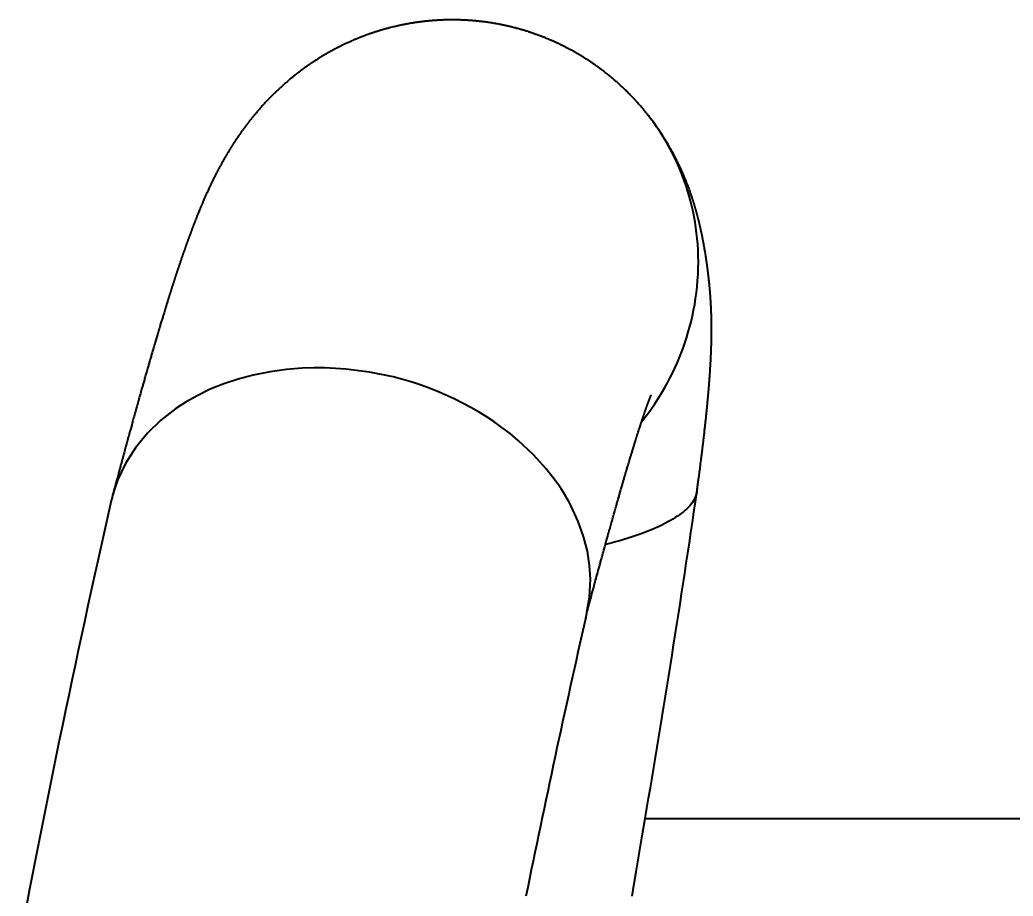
# Model space of a CAD drawing. Header units: millimetres. Extents: x 15 to 415, y 5 to 292.
# Drawn here: x 137.04 to 142.55, y 117.57 to 122.44 of the extents above; entities that cross this region are included whole.
import ezdxf

# ---------------------------------------------------------------- set-up
doc = ezdxf.new("R2010")
doc.units = ezdxf.units.MM
doc.layers.add('Geometries', color=7, linetype='Continuous')

msp = doc.modelspace()

# ---------------------------------------------------------------- linework, layer by layer
at = {"layer": 'Geometries', "linetype": 'Continuous', "lineweight": 40}
for p, q in [((140.1789, 119.1212), (140.1839, 119.1433)), ((140.1839, 119.1433), (140.1852, 119.1494)), ((140.5081, 118.0052), (146.8568, 118.0052))]:
    msp.add_line(p, q, dxfattribs=at)
at = {"layer": 'Geometries', "linetype": 'Continuous', "lineweight": 40, "flags": 128}
for points in [[(140.5175, 121.9155), (140.516, 121.9174), (140.514, 121.9199), (140.5119, 121.9225), (140.5097, 121.9252), (140.5076, 121.9277), (140.5058, 121.9299), (140.5044, 121.9317), (140.5031, 121.9331), (140.5019, 121.9346), (140.5006, 121.9362), (140.4979, 121.9395), (140.4948, 121.9431), (140.4913, 121.9472), (140.4875, 121.9517), (140.4838, 121.956), (140.4803, 121.96), (140.4772, 121.9636), (140.4744, 121.9668), (140.4727, 121.9686), (140.471, 121.9706), (140.4689, 121.973), (140.4664, 121.9758), (140.4647, 121.9777), (140.4628, 121.9798), (140.4608, 121.982), (140.4587, 121.9842), (140.4569, 121.9862), (140.455, 121.9883), (140.4537, 121.9897), (140.4524, 121.9911), (140.4511, 121.9925), (140.4498, 121.9939), (140.4484, 121.9954), (140.4469, 121.997), (140.4438, 122.0004), (140.4402, 122.0042), (140.4364, 122.0082), (140.4325, 122.0122), (140.4289, 122.0159), (140.4263, 122.0186), (140.424, 122.0209), (140.422, 122.023), (140.421, 122.024), (140.4197, 122.0253), (140.4182, 122.0268), (140.4163, 122.0288), (140.4131, 122.0319), (140.4102, 122.0348), (140.4076, 122.0374), (140.4053, 122.0396), (140.4034, 122.0415), (140.4018, 122.0431), (140.3996, 122.0452), (140.3969, 122.0478), (140.3938, 122.0508), (140.3905, 122.054), (140.3846, 122.0595), (140.3797, 122.0641), (140.3758, 122.0678), (140.3719, 122.0713), (140.3678, 122.0751), (140.3632, 122.0793), (140.3581, 122.0839), (140.354, 122.0875), (140.35, 122.0911), (140.346, 122.0946), (140.3424, 122.0977), (140.3391, 122.1006), (140.3348, 122.1043), (140.3299, 122.1085), (140.3273, 122.1106), (140.3249, 122.1126), (140.3227, 122.1145), (140.3206, 122.1162), (140.3189, 122.1177), (140.3174, 122.1189), (140.3158, 122.1203), (140.314, 122.1217), (140.3119, 122.1234), (140.3096, 122.1253), (140.3074, 122.1271), (140.3053, 122.1288), (140.3034, 122.1304), (140.3016, 122.1318), (140.2994, 122.1336), (140.2975, 122.135), (140.2959, 122.1364), (140.2937, 122.1381), (140.2909, 122.1403), (140.2866, 122.1437), (140.2823, 122.147), (140.2782, 122.1502), (140.2752, 122.1525), (140.2728, 122.1543), (140.271, 122.1556), (140.2693, 122.157), (140.2672, 122.1586), (140.2646, 122.1604), (140.262, 122.1624), (140.2591, 122.1646), (140.2559, 122.1669), (140.2525, 122.1694), (140.249, 122.172), (140.2469, 122.1735), (140.2453, 122.1747), (140.2441, 122.1755), (140.243, 122.1763), (140.2418, 122.1772), (140.2406, 122.1781), (140.2392, 122.1791), (140.2349, 122.1821), (140.2299, 122.1856), (140.2249, 122.1891), (140.2208, 122.1919), (140.2175, 122.1942), (140.2138, 122.1968), (140.2096, 122.1997), (140.2066, 122.2017), (140.2034, 122.2038), (140.2002, 122.2059), (140.197, 122.208), (140.1943, 122.2098), (140.1922, 122.2112), (140.1893, 122.2131), (140.186, 122.2152), (140.1824, 122.2175), (140.1785, 122.22), (140.1744, 122.2226), (140.1703, 122.2252), (140.1675, 122.2269), (140.1653, 122.2283), (140.1631, 122.2297), (140.1606, 122.2312), (140.1579, 122.2329), (140.155, 122.2347), (140.1524, 122.2362), (140.1497, 122.2379), (140.1468, 122.2396), (140.144, 122.2413), (140.1415, 122.2428), (140.1394, 122.244), (140.1376, 122.2451), (140.1338, 122.2473), (140.1294, 122.2499), (140.1247, 122.2526), (140.1211, 122.2546), (140.1174, 122.2568), (140.1142, 122.2586), (140.1117, 122.26), (140.1091, 122.2614), (140.1062, 122.263), (140.103, 122.2648), (140.0991, 122.2669), (140.0947, 122.2693), (140.0897, 122.272), (140.0874, 122.2733), (140.0854, 122.2744), (140.0838, 122.2752), (140.0827, 122.2758), (140.0816, 122.2763), (140.0792, 122.2776), (140.076, 122.2793), (140.0724, 122.2812), (140.0686, 122.2832), (140.0645, 122.2852), (140.0604, 122.2873), (140.0582, 122.2884), (140.0565, 122.2893), (140.0552, 122.29), (140.054, 122.2906), (140.0525, 122.2913), (140.0507, 122.2922), (140.0485, 122.2933), (140.0461, 122.2945), (140.0429, 122.296), (140.0398, 122.2976), (140.0366, 122.2991), (140.0334, 122.3006), (140.0302, 122.3021), (140.0272, 122.3036), (140.0248, 122.3047), (140.0229, 122.3056), (140.0213, 122.3064), (140.0191, 122.3074), (140.016, 122.3088), (140.0126, 122.3104), (140.0093, 122.3119), (140.0062, 122.3133), (140.0017, 122.3153), (139.9978, 122.3171), (139.9944, 122.3186), (139.9916, 122.3198), (139.9892, 122.3209), (139.9863, 122.3221), (139.9831, 122.3235), (139.9799, 122.3249), (139.9734, 122.3276), (139.967, 122.3303), (139.9609, 122.3328), (139.9552, 122.3351), (139.9501, 122.3372), (139.9464, 122.3387), (139.9425, 122.3402), (139.938, 122.342), (139.9349, 122.3432), (139.9315, 122.3445), (139.9283, 122.3457), (139.9257, 122.3467), (139.9242, 122.3473), (139.9228, 122.3478), (139.9211, 122.3484), (139.9189, 122.3493), (139.9162, 122.3503), (139.9134, 122.3513), (139.9099, 122.3526), (139.9061, 122.3539), (139.9022, 122.3553), (139.8982, 122.3568), (139.8959, 122.3576), (139.894, 122.3583), (139.8924, 122.3588), (139.8913, 122.3592), (139.8899, 122.3597), (139.8879, 122.3604), (139.8855, 122.3612), (139.8828, 122.3621), (139.8803, 122.363), (139.8779, 122.3638), (139.8758, 122.3645), (139.8718, 122.3658), (139.8686, 122.3669), (139.8657, 122.3678), (139.8629, 122.3687), (139.8601, 122.3697), (139.8567, 122.3708), (139.8526, 122.372), (139.8486, 122.3733), (139.8446, 122.3745), (139.8407, 122.3757), (139.8369, 122.3769), (139.8331, 122.378), (139.8297, 122.379), (139.8256, 122.3802), (139.8221, 122.3813), (139.8171, 122.3827), (139.8119, 122.3842), (139.8069, 122.3856), (139.802, 122.3869), (139.7971, 122.3882), (139.793, 122.3894), (139.7881, 122.3906), (139.7821, 122.3922), (139.7757, 122.3938), (139.77, 122.3953), (139.7651, 122.3965), (139.7617, 122.3973), (139.7587, 122.398), (139.7559, 122.3987), (139.7534, 122.3993), (139.7511, 122.3998), (139.7487, 122.4004), (139.7456, 122.4011), (139.7418, 122.4019), (139.7376, 122.4029), (139.7334, 122.4038), (139.7292, 122.4047), (139.725, 122.4056), (139.7214, 122.4064), (139.7185, 122.407), (139.7162, 122.4075), (139.714, 122.4079), (139.7116, 122.4084), (139.7072, 122.4093), (139.702, 122.4103), (139.6961, 122.4114), (139.6893, 122.4127), (139.6854, 122.4134), (139.6815, 122.4141), (139.678, 122.4147), (139.6751, 122.4153), (139.6725, 122.4157), (139.6701, 122.4161), (139.6637, 122.4172), (139.6574, 122.4182), (139.6506, 122.4193), (139.6433, 122.4204), (139.6374, 122.4213), (139.6313, 122.4222), (139.6251, 122.423), (139.6189, 122.4239), (139.6129, 122.4246), (139.6075, 122.4253), (139.6028, 122.4259), (139.5969, 122.4266), (139.5899, 122.4274), (139.5834, 122.4281), (139.5773, 122.4287), (139.5734, 122.4291), (139.57, 122.4294), (139.5671, 122.4297), (139.5646, 122.4299), (139.5625, 122.4301), (139.5597, 122.4304), (139.5564, 122.4306), (139.5528, 122.431), (139.5484, 122.4313), (139.5438, 122.4317), (139.5391, 122.432), (139.5344, 122.4324), (139.5301, 122.4326), (139.5266, 122.4329), (139.5238, 122.433), (139.5217, 122.4332), (139.5192, 122.4333), (139.5163, 122.4335), (139.513, 122.4337), (139.5093, 122.4339), (139.5052, 122.4341), (139.5008, 122.4343), (139.4968, 122.4344), (139.4935, 122.4346), (139.491, 122.4347), (139.4891, 122.4347), (139.487, 122.4348), (139.4846, 122.4349), (139.4819, 122.435), (139.4777, 122.4351), (139.473, 122.4352), (139.4679, 122.4354), (139.4624, 122.4355), (139.4566, 122.4355), (139.4526, 122.4356), (139.4492, 122.4356), (139.4463, 122.4356), (139.4433, 122.4357), (139.4404, 122.4357), (139.4336, 122.4356), (139.4263, 122.4356), (139.4184, 122.4355), (139.41, 122.4354), (139.4012, 122.4351), (139.3923, 122.4349), (139.3864, 122.4347), (139.381, 122.4344), (139.3761, 122.4342), (139.3707, 122.434), (139.3643, 122.4336), (139.3577, 122.4333), (139.3512, 122.4329), (139.3471, 122.4326), (139.3432, 122.4323), (139.3398, 122.4321), (139.3368, 122.4319), (139.3343, 122.4317), (139.332, 122.4315), (139.3288, 122.4312), (139.3251, 122.4309), (139.3207, 122.4306), (139.3157, 122.4301), (139.312, 122.4298), (139.3081, 122.4294), (139.3043, 122.4291), (139.301, 122.4287), (139.2984, 122.4285), (139.2964, 122.4283), (139.2931, 122.4279), (139.2892, 122.4275), (139.2847, 122.427), (139.2806, 122.4265), (139.2763, 122.426), (139.272, 122.4255), (139.2675, 122.425), (139.2633, 122.4244), (139.2598, 122.424), (139.257, 122.4236), (139.2544, 122.4233), (139.2518, 122.4229), (139.2491, 122.4225), (139.246, 122.4221), (139.2425, 122.4216), (139.2385, 122.421), (139.2357, 122.4206), (139.2327, 122.4202), (139.2302, 122.4198), (139.2282, 122.4195), (139.2268, 122.4193), (139.2252, 122.419), (139.2228, 122.4186), (139.2197, 122.4181), (139.216, 122.4175), (139.2123, 122.4169), (139.2089, 122.4164), (139.2039, 122.4155), (139.1995, 122.4147), (139.1956, 122.414), (139.1935, 122.4137), (139.1916, 122.4133), (139.1899, 122.413), (139.1878, 122.4126), (139.1851, 122.4121), (139.1819, 122.4115), (139.1786, 122.4109), (139.1754, 122.4103), (139.1724, 122.4097), (139.1679, 122.4088), (139.1637, 122.4079), (139.16, 122.4072), (139.1568, 122.4065), (139.1551, 122.4062), (139.1537, 122.4059), (139.1525, 122.4056), (139.1516, 122.4054), (139.1502, 122.4051), (139.1482, 122.4047), (139.1456, 122.4042), (139.1428, 122.4035), (139.14, 122.4029), (139.1375, 122.4024), (139.1331, 122.4014), (139.1293, 122.4005), (139.1235, 122.3992), (139.1175, 122.3977), (139.1108, 122.3961), (139.1037, 122.3944), (139.0962, 122.3925), (139.0923, 122.3915), (139.0884, 122.3905), (139.0845, 122.3894), (139.0813, 122.3886), (139.0786, 122.3879), (139.0756, 122.387), (139.0722, 122.3861), (139.0682, 122.385), (139.0637, 122.3838), (139.0589, 122.3824), (139.0558, 122.3815), (139.0527, 122.3806), (139.0503, 122.3799), (139.0487, 122.3794), (139.0471, 122.379), (139.0452, 122.3784), (139.0428, 122.3777), (139.0399, 122.3768), (139.0366, 122.3758), (139.033, 122.3747), (139.03, 122.3738), (139.0268, 122.3728), (139.0234, 122.3717), (139.0198, 122.3706), (139.0162, 122.3694), (139.013, 122.3684), (139.0097, 122.3674), (139.0069, 122.3664), (139.0041, 122.3655), (139.0012, 122.3646), (138.9984, 122.3636), (138.9953, 122.3626), (138.9914, 122.3613), (138.9873, 122.3598), (138.9832, 122.3584), (138.9799, 122.3573), (138.977, 122.3563), (138.9737, 122.3551), (138.9698, 122.3537), (138.9655, 122.3521), (138.963, 122.3512), (138.9604, 122.3503), (138.9577, 122.3493), (138.9549, 122.3482), (138.9521, 122.3472), (138.9498, 122.3463), (138.9477, 122.3455), (138.9461, 122.3449), (138.9441, 122.3442), (138.9416, 122.3432), (138.9387, 122.3421), (138.9356, 122.3409), (138.9324, 122.3397), (138.9289, 122.3383), (138.9254, 122.3369), (138.9219, 122.3355), (138.919, 122.3343), (138.9169, 122.3335), (138.9151, 122.3327), (138.9126, 122.3317), (138.9094, 122.3304), (138.9058, 122.3289), (138.9022, 122.3274), (138.8988, 122.326), (138.8956, 122.3246), (138.8925, 122.3233), (138.8898, 122.3221), (138.888, 122.3214), (138.8866, 122.3207), (138.8848, 122.32), (138.8826, 122.319), (138.8799, 122.3178), (138.8767, 122.3164), (138.8719, 122.3143), (138.8674, 122.3123), (138.8634, 122.3105), (138.861, 122.3094), (138.859, 122.3084), (138.8574, 122.3077), (138.8558, 122.307), (138.8537, 122.306), (138.851, 122.3048), (138.8479, 122.3033), (138.8446, 122.3017), (138.841, 122.3001), (138.8377, 122.2985), (138.8346, 122.297), (138.8317, 122.2956), (138.8293, 122.2944), (138.8274, 122.2935), (138.8257, 122.2926), (138.8233, 122.2915), (138.8205, 122.29), (138.817, 122.2883), (138.8136, 122.2866), (138.8101, 122.2849), (138.8068, 122.2832), (138.8035, 122.2815), (138.8006, 122.28), (138.7983, 122.2788), (138.7965, 122.2779), (138.7946, 122.2769), (138.7923, 122.2757), (138.7895, 122.2742), (138.7864, 122.2726), (138.7832, 122.2709), (138.7798, 122.2691), (138.7771, 122.2676), (138.7743, 122.2661), (138.7717, 122.2647), (138.7696, 122.2635), (138.7681, 122.2627), (138.7668, 122.262), (138.7654, 122.2612), (138.7618, 122.2592), (138.7575, 122.2568), (138.7526, 122.254), (138.7493, 122.2522), (138.746, 122.2503), (138.7432, 122.2487), (138.7409, 122.2474), (138.7372, 122.2452), (138.733, 122.2428), (138.7285, 122.2401), (138.7239, 122.2374), (138.7191, 122.2345), (138.7145, 122.2317), (138.7102, 122.2291), (138.7063, 122.2267), (138.7028, 122.2246), (138.6994, 122.2224), (138.6956, 122.22), (138.6914, 122.2174), (138.6868, 122.2144), (138.6821, 122.2114), (138.6776, 122.2085), (138.6735, 122.2058), (138.6699, 122.2035), (138.6669, 122.2015), (138.6653, 122.2005), (138.6632, 122.1991), (138.6608, 122.1974), (138.6582, 122.1957), (138.6559, 122.1941), (138.6537, 122.1927), (138.6517, 122.1913), (138.6493, 122.1896), (138.6472, 122.1882), (138.6454, 122.187), (138.6435, 122.1857), (138.6408, 122.1838), (138.6376, 122.1816), (138.6341, 122.1791), (138.6305, 122.1766), (138.6268, 122.174), (138.6233, 122.1715), (138.6203, 122.1693), (138.6177, 122.1675), (138.6153, 122.1657), (138.6124, 122.1636), (138.6096, 122.1615), (138.6064, 122.1592), (138.6029, 122.1566), (138.5993, 122.1539), (138.5962, 122.1515), (138.5916, 122.1481), (138.5872, 122.1447), (138.5827, 122.1413), (138.5779, 122.1376), (138.5724, 122.1333), (138.5676, 122.1295), (138.5633, 122.1261), (138.5604, 122.1238), (138.5574, 122.1214), (138.554, 122.1186), (138.5503, 122.1156), (138.5468, 122.1127), (138.5438, 122.1102), (138.5412, 122.1081), (138.5391, 122.1063), (138.5368, 122.1044), (138.5342, 122.1023), (138.5314, 122.0998), (138.5273, 122.0964), (138.5229, 122.0927), (138.5184, 122.0888), (138.5142, 122.0851), (138.5103, 122.0817), (138.5066, 122.0784), (138.5032, 122.0754), (138.4997, 122.0723), (138.4955, 122.0685), (138.4912, 122.0646), (138.4869, 122.0607), (138.4829, 122.057), (138.4791, 122.0535), (138.4753, 122.05), (138.4715, 122.0464), (138.467, 122.0421), (138.4621, 122.0374), (138.4571, 122.0326), (138.4542, 122.0298), (138.4518, 122.0274), (138.4497, 122.0254), (138.4477, 122.0234), (138.4456, 122.0213), (138.4433, 122.0191), (138.4408, 122.0166), (138.4381, 122.0139), (138.435, 122.0107), (138.4323, 122.008), (138.4297, 122.0054), (138.4275, 122.0031), (138.4255, 122.0011), (138.4237, 121.9992), (138.4207, 121.9962), (138.4178, 121.9932), (138.4148, 121.99), (138.4114, 121.9865), (138.4076, 121.9824), (138.4022, 121.9766), (138.3969, 121.9709), (138.3925, 121.9661), (138.3888, 121.9621), (138.385, 121.9579), (138.3805, 121.9528), (138.3763, 121.9481), (138.3723, 121.9436), (138.3696, 121.9405), (138.3667, 121.9372), (138.364, 121.934), (138.3616, 121.9313), (138.3596, 121.929), (138.3578, 121.9268), (138.3556, 121.9242), (138.3532, 121.9215), (138.3507, 121.9185), (138.3479, 121.9152), (138.3467, 121.9137), (138.3454, 121.9121), (138.344, 121.9105), (138.3428, 121.909), (138.3417, 121.9077), (138.3409, 121.9068), (138.3403, 121.906), (138.3395, 121.905), (138.3383, 121.9036), (138.3369, 121.9018), (138.3355, 121.9002), (138.3344, 121.8988), (138.3334, 121.8975), (138.3315, 121.8952), (138.3296, 121.8929), (138.3278, 121.8906), (138.326, 121.8884), (138.324, 121.8859), (138.3215, 121.8828), (138.3204, 121.8813), (138.3195, 121.8802), (138.3189, 121.8794), (138.318, 121.8784), (138.3169, 121.8769), (138.3155, 121.8751), (138.3139, 121.8731), (138.3126, 121.8714), (138.3114, 121.8699), (138.3103, 121.8685), (138.3092, 121.867), (138.308, 121.8655), (138.3067, 121.8639), (138.3056, 121.8624), (138.3045, 121.861), (138.3035, 121.8596), (138.3021, 121.8579), (138.3007, 121.856), (138.2992, 121.854), (138.298, 121.8525), (138.2972, 121.8513), (138.2961, 121.8499), (138.2948, 121.8482), (138.2936, 121.8465), (138.2922, 121.8447), (138.291, 121.8431), (138.2898, 121.8414), (138.2884, 121.8395), (138.2868, 121.8374), (138.2851, 121.8351), (138.2839, 121.8334), (138.283, 121.8322), (138.282, 121.8309), (138.2808, 121.8293), (138.2794, 121.8274), (138.2781, 121.8255), (138.2768, 121.8237), (138.2756, 121.822), (138.2742, 121.8201), (138.2724, 121.8176), (138.2708, 121.8154), (138.2695, 121.8136), (138.2684, 121.8121), (138.2674, 121.8106), (138.2667, 121.8096), (138.2659, 121.8085), (138.265, 121.8071), (138.2639, 121.8056), (138.263, 121.8043), (138.2622, 121.8032), (138.2616, 121.8024), (138.261, 121.8015), (138.2602, 121.8003), (138.259, 121.7987), (138.2578, 121.7969), (138.2569, 121.7955), (138.256, 121.7943), (138.2552, 121.7931), (138.2543, 121.7918), (138.2527, 121.7894), (138.2507, 121.7866), (138.2491, 121.7841), (138.248, 121.7826), (138.2472, 121.7814), (138.2464, 121.7802), (138.2457, 121.7792), (138.245, 121.7782), (138.2441, 121.7768), (138.2428, 121.7749), (138.2417, 121.7732), (138.2408, 121.7719), (138.2401, 121.7709), (138.2394, 121.7699), (138.2387, 121.7687), (138.2378, 121.7674), (138.2368, 121.7659), (138.2358, 121.7643), (138.2345, 121.7623), (138.2334, 121.7608), (138.2326, 121.7595), (138.2316, 121.758), (138.2303, 121.756), (138.2292, 121.7543), (138.2281, 121.7526), (138.2272, 121.7512), (138.2264, 121.7499), (138.2257, 121.7489), (138.2249, 121.7476), (138.2239, 121.7461), (138.2227, 121.7442), (138.2216, 121.7425), (138.2207, 121.7411), (138.2199, 121.7398), (138.2192, 121.7387), (138.2185, 121.7377), (138.2178, 121.7365), (138.2168, 121.735), (138.2156, 121.7331), (138.2142, 121.7308), (138.2131, 121.729), (138.2121, 121.7275), (138.2111, 121.7259), (138.2099, 121.7239), (138.2082, 121.7213), (138.2067, 121.7188), (138.2054, 121.7167), (138.2043, 121.715), (138.2034, 121.7134), (138.2022, 121.7114), (138.2007, 121.709), (138.1992, 121.7066), (138.1979, 121.7044), (138.1971, 121.7031), (138.1964, 121.7019), (138.1956, 121.7006), (138.1948, 121.6993), (138.1939, 121.6978), (138.1929, 121.6961), (138.1917, 121.694), (138.1906, 121.6923), (138.1896, 121.6905), (138.1887, 121.689), (138.1878, 121.6875), (138.1868, 121.6858), (138.1855, 121.6837), (138.1843, 121.6816), (138.1831, 121.6795), (138.1819, 121.6775), (138.181, 121.6759), (138.1802, 121.6746), (138.1796, 121.6735), (138.179, 121.6724), (138.1783, 121.6713), (138.1776, 121.6701), (138.1766, 121.6684), (138.1755, 121.6664), (138.1741, 121.664), (138.1728, 121.6617), (138.1718, 121.6599), (138.171, 121.6585), (138.1703, 121.6572), (138.1695, 121.6559), (138.1688, 121.6546), (138.1678, 121.6529), (138.1666, 121.6508), (138.1654, 121.6485), (138.164, 121.6461), (138.1628, 121.6439), (138.1615, 121.6416), (138.1603, 121.6394), (138.1591, 121.6374), (138.158, 121.6353), (138.1567, 121.633), (138.1552, 121.6303), (138.1537, 121.6274), (138.1522, 121.6247), (138.1508, 121.6222), (138.1497, 121.62), (138.1486, 121.618), (138.1475, 121.6161), (138.1465, 121.6141), (138.1453, 121.6119), (138.1442, 121.6098), (138.143, 121.6075), (138.1417, 121.6052), (138.1405, 121.6028), (138.1392, 121.6004), (138.1381, 121.5983), (138.1372, 121.5965), (138.1359, 121.594), (138.1346, 121.5916), (138.1333, 121.5892), (138.1319, 121.5864), (138.1303, 121.5832), (138.1285, 121.5797), (138.1266, 121.5761), (138.125, 121.5729), (138.1234, 121.5698), (138.122, 121.5671), (138.1208, 121.5646), (138.1196, 121.5623), (138.1185, 121.56), (138.117, 121.557), (138.1153, 121.5535), (138.1134, 121.5498), (138.1116, 121.5461), (138.1099, 121.5426), (138.1083, 121.5393), (138.1065, 121.5357), (138.1047, 121.532), (138.103, 121.5284), (138.1012, 121.5247), (138.0996, 121.5213), (138.098, 121.5179), (138.0964, 121.5145), (138.0948, 121.5111), (138.0932, 121.5077), (138.0915, 121.5043), (138.0899, 121.5008), (138.0847, 121.4896), (138.0795, 121.4781), (138.0766, 121.4717), (138.0737, 121.4652), (138.0707, 121.4586), (138.0678, 121.4519), (138.0647, 121.4451), (138.0617, 121.4382), (138.0599, 121.434), (138.0583, 121.4303), (138.0568, 121.4267), (138.0552, 121.4231), (138.0534, 121.4189), (138.0516, 121.4147), (138.05, 121.4109), (138.049, 121.4086), (138.0481, 121.4063), (138.047, 121.4037), (138.0458, 121.4008), (138.0444, 121.3976), (138.043, 121.3941), (138.0417, 121.391), (138.0405, 121.3881), (138.0394, 121.3855), (138.0385, 121.3833), (138.0376, 121.3812), (138.0353, 121.3756), (138.033, 121.37), (138.0317, 121.3668), (138.0302, 121.3631), (138.0287, 121.3592), (138.0272, 121.3556), (138.0259, 121.3524), (138.0247, 121.3495), (138.0236, 121.3467), (138.0225, 121.3439), (138.0218, 121.3421), (138.021, 121.3401), (138.0201, 121.3378), (138.0191, 121.3352), (138.0181, 121.3327), (138.0171, 121.3303), (138.0159, 121.3273), (138.0149, 121.3246), (138.0139, 121.3221), (138.0129, 121.3196), (138.0119, 121.3169), (138.0107, 121.3139), (138.0095, 121.3108), (138.0083, 121.3077), (138.007, 121.3044), (138.0058, 121.3014), (138.0048, 121.2986), (138.0037, 121.2957), (138.0029, 121.2937), (138.002, 121.2914), (138.0011, 121.2889), (138.0002, 121.2867), (137.9994, 121.2846), (137.9984, 121.2818), (137.9974, 121.2792), (137.9965, 121.2768), (137.9954, 121.2741), (137.9943, 121.271), (137.9931, 121.2678), (137.9918, 121.2645), (137.9907, 121.2614), (137.9897, 121.2589), (137.9888, 121.2564), (137.9878, 121.2537), (137.9867, 121.2506), (137.9854, 121.2472), (137.9844, 121.2445), (137.9835, 121.2421), (137.9828, 121.2402), (137.9821, 121.2382), (137.9813, 121.236), (137.9804, 121.2337), (137.9795, 121.2312), (137.9785, 121.2286), (137.9776, 121.2259), (137.9767, 121.2235), (137.976, 121.2215), (137.9752, 121.2194), (137.9743, 121.217), (137.9733, 121.2142), (137.9723, 121.2113), (137.9713, 121.2087), (137.9704, 121.2062), (137.9697, 121.2041), (137.969, 121.2021), (137.9684, 121.2005), (137.9677, 121.1986), (137.9669, 121.1965), (137.9661, 121.1941), (137.9653, 121.192), (137.9647, 121.1901), (137.9641, 121.1886), (137.9636, 121.1872), (137.9631, 121.1856), (137.9623, 121.1835), (137.9615, 121.1811), (137.9606, 121.1788), (137.9598, 121.1765), (137.9591, 121.1744), (137.9584, 121.1725), (137.9578, 121.1708), (137.9573, 121.1693), (137.9568, 121.1678), (137.9561, 121.1659), (137.9553, 121.1635), (137.9543, 121.1607), (137.953, 121.1572), (137.952, 121.1541), (137.951, 121.1514), (137.9502, 121.149), (137.9496, 121.1474), (137.9491, 121.1459), (137.9486, 121.1445), (137.9481, 121.143), (137.9475, 121.1413), (137.9468, 121.1392), (137.946, 121.1369), (137.9451, 121.1345), (137.9444, 121.1325), (137.9439, 121.1308), (137.9434, 121.1295), (137.9429, 121.128), (137.9423, 121.1262), (137.9416, 121.1242), (137.9408, 121.1219), (137.94, 121.1195), (137.9386, 121.1156), (137.9375, 121.1122), (137.9365, 121.1093), (137.9355, 121.1064), (137.9344, 121.1033), (137.9333, 121.1), (137.9321, 121.0963), (137.9311, 121.0935), (137.9302, 121.091), (137.9295, 121.0886), (137.9286, 121.0861), (137.9277, 121.0833), (137.9269, 121.0809), (137.926, 121.0783), (137.9251, 121.0756), (137.9243, 121.0732), (137.9236, 121.0712), (137.9232, 121.0699), (137.9228, 121.0689), (137.9224, 121.0677), (137.922, 121.0663), (137.9214, 121.0646), (137.9207, 121.0626), (137.92, 121.0604), (137.919, 121.0575), (137.9182, 121.055), (137.9174, 121.0528), (137.9168, 121.0508), (137.9161, 121.0486), (137.9153, 121.0462), (137.9144, 121.0437), (137.9135, 121.0409), (137.9126, 121.0382), (137.9118, 121.0358), (137.9112, 121.0337), (137.9105, 121.0316), (137.9097, 121.0293), (137.9088, 121.0267), (137.9079, 121.0239), (137.9069, 121.0207), (137.9059, 121.0177), (137.9049, 121.0148), (137.904, 121.012), (137.9031, 121.0093), (137.9023, 121.0067), (137.9015, 121.0041), (137.9005, 121.0012), (137.8996, 120.9983), (137.8985, 120.995), (137.8973, 120.9914), (137.8963, 120.9882), (137.8954, 120.9855), (137.8946, 120.9831), (137.8938, 120.9805), (137.8929, 120.9777), (137.8919, 120.9745), (137.8908, 120.9712), (137.8898, 120.9681), (137.889, 120.9654), (137.8882, 120.963), (137.8875, 120.9609), (137.8867, 120.9584), (137.8858, 120.9556), (137.8848, 120.9525), (137.8838, 120.9491), (137.8828, 120.9461), (137.8819, 120.9433), (137.8812, 120.941), (137.8805, 120.9388), (137.8797, 120.9364), (137.8788, 120.9337), (137.8779, 120.9306), (137.8768, 120.9272), (137.8758, 120.9241), (137.875, 120.9214), (137.8742, 120.9191), (137.8736, 120.917), (137.8729, 120.9147), (137.872, 120.9121), (137.8712, 120.9093), (137.8702, 120.9063), (137.8692, 120.9032), (137.8682, 120.8998), (137.8671, 120.8964), (137.8661, 120.8932), (137.8652, 120.8904), (137.8645, 120.8882), (137.8639, 120.8862), (137.8632, 120.884), (137.8625, 120.8816), (137.8617, 120.879), (137.8608, 120.8761), (137.8592, 120.8712), (137.8579, 120.8667), (137.8566, 120.8626), (137.8553, 120.8586), (137.854, 120.8541), (137.8524, 120.8492), (137.8513, 120.8454), (137.8502, 120.8419), (137.8493, 120.839), (137.8485, 120.8363), (137.8476, 120.8334), (137.8466, 120.83), (137.8445, 120.8234), (137.8426, 120.8171), (137.8408, 120.8112), (137.839, 120.8053), (137.837, 120.7989), (137.835, 120.7922), (137.8333, 120.7865), (137.8316, 120.7809), (137.8299, 120.7754), (137.8284, 120.7703), (137.8269, 120.7655), (137.8254, 120.7604), (137.8238, 120.755), (137.8219, 120.7489), (137.8202, 120.7431), (137.8186, 120.7377), (137.8168, 120.7319), (137.815, 120.7257), (137.8138, 120.7217), (137.8126, 120.7177), (137.8114, 120.7139), (137.8104, 120.7105), (137.8095, 120.7074), (137.8087, 120.7047), (137.8082, 120.7031), (137.8078, 120.7015), (137.8072, 120.6996), (137.8066, 120.6975), (137.8058, 120.695), (137.805, 120.6923), (137.8041, 120.6892), (137.8023, 120.6831), (137.8005, 120.677), (137.7988, 120.6711), (137.7971, 120.6654), (137.7956, 120.6602), (137.7941, 120.6555), (137.7929, 120.6512), (137.7916, 120.6467), (137.7904, 120.6425), (137.7891, 120.6384), (137.7879, 120.6343), (137.7867, 120.6302), (137.7855, 120.6261), (137.784, 120.6209), (137.7824, 120.6153), (137.7807, 120.6094), (137.7789, 120.6032), (137.7771, 120.5973), (137.7754, 120.5912), (137.7736, 120.5851), (137.7719, 120.5792), (137.7703, 120.5736), (137.7687, 120.5684), (137.7672, 120.5631), (137.7657, 120.558), (137.7642, 120.5526), (137.7625, 120.5469), (137.7608, 120.5411), (137.7592, 120.5355), (137.7578, 120.5303), (137.7564, 120.5255), (137.7551, 120.5211), (137.7539, 120.5169), (137.7526, 120.5124), (137.7512, 120.5076), (137.7498, 120.5025), (137.7474, 120.4942), (137.7449, 120.4855), (137.7423, 120.4764), (137.7406, 120.4704), (137.7389, 120.4643), (137.7371, 120.458), (137.7352, 120.4515), (137.7334, 120.4453), (137.7318, 120.4394), (137.7299, 120.4329), (137.7283, 120.427), (137.7267, 120.4215), (137.7252, 120.4163), (137.7238, 120.4113), (137.7225, 120.4066), (137.7212, 120.4021), (137.7199, 120.3974), (137.7184, 120.3922), (137.7168, 120.3864), (137.715, 120.3802), (137.7125, 120.3712), (137.7099, 120.3617), (137.7071, 120.3517), (137.7053, 120.3456), (137.7036, 120.3394), (137.702, 120.3337), (137.7006, 120.3285), (137.6993, 120.3239), (137.6981, 120.3198), (137.6971, 120.3161), (137.696, 120.3123), (137.6948, 120.3079), (137.6934, 120.303), (137.692, 120.2978), (137.6895, 120.289), (137.687, 120.28), (137.6845, 120.2711), (137.6821, 120.2622), (137.6796, 120.2533), (137.6772, 120.2445), (137.6747, 120.2358), (137.6724, 120.2272), (137.6687, 120.2139), (137.6651, 120.201), (137.6615, 120.188), (137.6579, 120.1748), (137.6543, 120.1617), (137.6521, 120.1534), (137.6498, 120.1454), (137.6477, 120.1374), (137.6454, 120.129), (137.6429, 120.1202), (137.6404, 120.1109), (137.6383, 120.1034), (137.6364, 120.0962), (137.6345, 120.0893), (137.6327, 120.0828), (137.631, 120.0766), (137.6294, 120.0704), (137.6276, 120.0641), (137.6258, 120.0573), (137.6238, 120.05), (137.6216, 120.0421), (137.6194, 120.0338), (137.6177, 120.0275), (137.616, 120.0213), (137.6144, 120.0156), (137.613, 120.0102), (137.6116, 120.0053), (137.6104, 120.0008), (137.6093, 119.9968), (137.6084, 119.9935), (137.6076, 119.9905), (137.6069, 119.9878), (137.6061, 119.9849), (137.6053, 119.9818), (137.6044, 119.9786), (137.603, 119.9736), (137.6016, 119.9683), (137.6001, 119.9628), (137.5987, 119.9574), (137.5973, 119.9524), (137.5961, 119.9477), (137.5953, 119.9448), (137.5945, 119.9419), (137.5937, 119.9391), (137.5928, 119.9358), (137.5918, 119.9319), (137.5906, 119.9273), (137.5892, 119.9222), (137.5876, 119.9164), (137.5859, 119.91), (137.584, 119.903), (137.582, 119.8954), (137.5798, 119.8872), (137.5775, 119.8786), (137.575, 119.8693), (137.5724, 119.8595), (137.5696, 119.8491), (137.5666, 119.8379), (137.5634, 119.826), (137.5601, 119.8135), (137.5566, 119.8005), (137.556, 119.7983)], [(140.4888, 120.2079), (140.499, 120.2207), (140.5203, 120.2485), (140.5409, 120.2769), (140.5607, 120.3055), (140.5799, 120.3348), (140.5985, 120.3647), (140.6164, 120.3953), (140.6311, 120.4217), (140.6453, 120.4485), (140.659, 120.4757), (140.6722, 120.5033), (140.6847, 120.5313), (140.6968, 120.5596), (140.7076, 120.5867), (140.7179, 120.614), (140.7276, 120.6416), (140.7368, 120.6694), (140.7454, 120.6975), (140.7543, 120.729), (140.7626, 120.7609), (140.77, 120.7929), (140.7768, 120.8251), (140.7827, 120.8575), (140.7879, 120.89), (140.7924, 120.9226), (140.796, 120.9553), (140.799, 120.9892), (140.8011, 121.0232), (140.8024, 121.0571), (140.8029, 121.091), (140.8025, 121.1249), (140.8013, 121.1586), (140.7992, 121.1921), (140.7966, 121.2228), (140.7933, 121.2532), (140.7894, 121.2835), (140.7847, 121.3136), (140.7794, 121.3434), (140.7735, 121.373), (140.7669, 121.4023), (140.7597, 121.4313), (140.7519, 121.46), (140.7435, 121.4883), (140.7345, 121.5164), (140.7249, 121.544), (140.713, 121.5761), (140.7002, 121.6077), (140.6868, 121.6387), (140.6727, 121.6691), (140.6576, 121.6994), (140.6419, 121.729), (140.6255, 121.758), (140.6086, 121.7863), (140.5911, 121.814), (140.5734, 121.8404), (140.5552, 121.8661), (140.5365, 121.8912), (140.5198, 121.9127)], [(140.5198, 121.9127), (140.5179, 121.915), (140.5175, 121.9155)], [(140.7947, 119.8183), (140.7957, 119.8255), (140.7965, 119.8319), (140.7973, 119.8376), (140.798, 119.8425), (140.7986, 119.8468), (140.799, 119.8498), (140.7993, 119.8523), (140.7996, 119.8543), (140.7998, 119.8555), (140.7999, 119.8564), (140.8, 119.8575), (140.8002, 119.8585), (140.8003, 119.8598), (140.8006, 119.8614), (140.8008, 119.8633), (140.8011, 119.8655), (140.8015, 119.8681), (140.802, 119.8721), (140.8026, 119.8767), (140.8033, 119.8818), (140.8041, 119.8875), (140.8053, 119.8964), (140.8064, 119.9049), (140.8075, 119.913), (140.8085, 119.9207), (140.8095, 119.9281), (140.8108, 119.9381), (140.812, 119.9474), (140.8131, 119.9559), (140.8141, 119.9641), (140.8152, 119.9726), (140.8167, 119.9839), (140.8182, 119.9958), (140.8187, 119.9997), (140.8191, 120.003), (140.8195, 120.0058), (140.8198, 120.0082), (140.82, 120.01), (140.8202, 120.0114), (140.8204, 120.0134), (140.8208, 120.0164), (140.8213, 120.0202), (140.8218, 120.0247), (140.8224, 120.0295), (140.8231, 120.0348), (140.8237, 120.0399), (140.8243, 120.0448), (140.8249, 120.0496), (140.8255, 120.0542), (140.8264, 120.0619), (140.8273, 120.0691), (140.8281, 120.0757), (140.8289, 120.0822), (140.8297, 120.089), (140.8305, 120.0959), (140.8309, 120.0992), (140.8313, 120.1025), (140.8316, 120.1052), (140.8319, 120.1073), (140.832, 120.1089), (140.8322, 120.11), (140.8324, 120.1116), (140.8326, 120.1138), (140.8329, 120.1165), (140.8333, 120.1198), (140.8338, 120.1237), (140.8343, 120.1281), (140.8352, 120.1364), (140.8362, 120.1444), (140.837, 120.152), (140.8378, 120.1591), (140.8386, 120.1659), (140.8391, 120.1704), (140.8395, 120.1744), (140.8399, 120.1779), (140.8403, 120.1809), (140.8406, 120.1839), (140.841, 120.1872), (140.8414, 120.1911), (140.8419, 120.1955), (140.8424, 120.2001), (140.8431, 120.2068), (140.8438, 120.2137), (140.8446, 120.2208), (140.8453, 120.2277), (140.846, 120.2342), (140.8464, 120.2383), (140.8469, 120.2423), (140.8472, 120.2458), (140.8475, 120.2489), (140.8478, 120.251), (140.848, 120.2532), (140.8483, 120.2558), (140.8486, 120.2588), (140.849, 120.263), (140.8494, 120.2676), (140.8499, 120.2721), (140.8504, 120.2767), (140.8508, 120.2813), (140.8513, 120.2859), (140.8516, 120.2894), (140.852, 120.2928), (140.8522, 120.2957), (140.8525, 120.2982), (140.8527, 120.3003), (140.8528, 120.3019), (140.853, 120.3036), (140.8533, 120.3065), (140.8536, 120.31), (140.854, 120.3142), (140.8544, 120.3187), (140.8547, 120.3214), (140.855, 120.3242), (140.8552, 120.3271), (140.8555, 120.3301), (140.8558, 120.333), (140.856, 120.3353), (140.8561, 120.3371), (140.8563, 120.3386), (140.8565, 120.3405), (140.8567, 120.3429), (140.8569, 120.3459), (140.8572, 120.3493), (140.8579, 120.3563), (140.8584, 120.3628), (140.859, 120.3686), (140.8592, 120.3716), (140.8594, 120.3743), (140.8596, 120.3765), (140.8598, 120.3783), (140.8599, 120.3799), (140.8601, 120.3821), (140.8604, 120.385), (140.8606, 120.388), (140.8608, 120.3908), (140.8611, 120.3935), (140.8614, 120.3973), (140.8616, 120.4005), (140.8619, 120.4034), (140.8622, 120.4077), (140.8625, 120.4117), (140.8628, 120.4154), (140.863, 120.4174), (140.8632, 120.4197), (140.8634, 120.4224), (140.8636, 120.4254), (140.8638, 120.428), (140.864, 120.4309), (140.8642, 120.4336), (140.8645, 120.4368), (140.8647, 120.4403), (140.865, 120.4435), (140.8652, 120.4463), (140.8654, 120.4489), (140.8657, 120.4527), (140.866, 120.457), (140.8663, 120.4615), (140.8666, 120.4655), (140.8668, 120.4693), (140.867, 120.4718), (140.8672, 120.4745), (140.8674, 120.4776), (140.8676, 120.481), (140.8678, 120.484), (140.868, 120.4864), (140.8681, 120.4884), (140.8682, 120.4907), (140.8684, 120.4932), (140.8686, 120.4955), (140.8687, 120.4973), (140.8688, 120.4987), (140.8688, 120.5), (140.8689, 120.5016), (140.8691, 120.5038), (140.8692, 120.5067), (140.8694, 120.5093), (140.8695, 120.5116), (140.8697, 120.5136), (140.8698, 120.5161), (140.87, 120.5189), (140.8701, 120.521), (140.8702, 120.5226), (140.8703, 120.5239), (140.8703, 120.5254), (140.8704, 120.527), (140.8705, 120.5289), (140.8707, 120.5309), (140.8708, 120.5328), (140.8709, 120.5349), (140.871, 120.5371), (140.8711, 120.539), (140.8712, 120.5406), (140.8713, 120.542), (140.8713, 120.5436), (140.8714, 120.5456), (140.8715, 120.5477), (140.8716, 120.5494), (140.8717, 120.5508), (140.8718, 120.552), (140.8718, 120.5535), (140.8719, 120.5554), (140.872, 120.5576), (140.8721, 120.5595), (140.8722, 120.5611), (140.8723, 120.5625), (140.8724, 120.5643), (140.8725, 120.5666), (140.8726, 120.5701), (140.8728, 120.5729), (140.8729, 120.5752), (140.873, 120.5771), (140.873, 120.5782), (140.873, 120.5792), (140.8731, 120.5805), (140.8732, 120.5823), (140.8733, 120.5846), (140.8733, 120.5865), (140.8734, 120.588), (140.8735, 120.5891), (140.8735, 120.5904), (140.8736, 120.592), (140.8737, 120.5944), (140.8738, 120.5966), (140.8738, 120.5984), (140.8739, 120.6005), (140.874, 120.6033), (140.8741, 120.6062), (140.8742, 120.6087), (140.8743, 120.6102), (140.8743, 120.6117), (140.8743, 120.613), (140.8744, 120.6146), (140.8745, 120.6165), (140.8745, 120.6188), (140.8746, 120.6207), (140.8746, 120.6223), (140.8747, 120.6237), (140.8747, 120.6255), (140.8748, 120.6275), (140.8749, 120.63), (140.8749, 120.6319), (140.875, 120.6336), (140.875, 120.6352), (140.8751, 120.637), (140.8751, 120.6388), (140.8752, 120.641), (140.8752, 120.6433), (140.8753, 120.6454), (140.8753, 120.6471), (140.8754, 120.649), (140.8754, 120.6506), (140.8754, 120.6521), (140.8755, 120.6535), (140.8755, 120.6551), (140.8755, 120.657), (140.8756, 120.659), (140.8756, 120.6607), (140.8756, 120.6622), (140.8757, 120.6636), (140.8757, 120.6649), (140.8757, 120.6662), (140.8757, 120.6675), (140.8758, 120.6691), (140.8758, 120.6711), (140.8758, 120.6729), (140.8759, 120.6748), (140.8759, 120.6762), (140.8759, 120.6776), (140.8759, 120.6791), (140.8759, 120.6807), (140.876, 120.6826), (140.876, 120.6847), (140.876, 120.6867), (140.876, 120.6883), (140.876, 120.6897), (140.8761, 120.6911), (140.8761, 120.6927), (140.8761, 120.6948), (140.8761, 120.6971), (140.8761, 120.6994), (140.8761, 120.7013), (140.8761, 120.7047), (140.8762, 120.7089), (140.8762, 120.7134), (140.8762, 120.7168), (140.8762, 120.7205), (140.8762, 120.7253), (140.8762, 120.7292), (140.8761, 120.7329), (140.8761, 120.736), (140.8761, 120.7391), (140.8761, 120.7414), (140.8761, 120.7435), (140.876, 120.7456), (140.876, 120.7482), (140.876, 120.7509), (140.876, 120.7531), (140.8759, 120.7552), (140.8759, 120.757), (140.8759, 120.7586), (140.8759, 120.7603), (140.8758, 120.7621), (140.8758, 120.7644), (140.8757, 120.7681), (140.8757, 120.7709), (140.8756, 120.7732), (140.8756, 120.7755), (140.8755, 120.7782), (140.8755, 120.7805), (140.8754, 120.783), (140.8754, 120.7853), (140.8753, 120.7874), (140.8753, 120.7892), (140.8752, 120.7918), (140.8751, 120.7947), (140.875, 120.7978), (140.8749, 120.8007), (140.8749, 120.8033), (140.8748, 120.8058), (140.8747, 120.8083), (140.8746, 120.8113), (140.8744, 120.816), (140.8743, 120.8201), (140.8741, 120.824), (140.8739, 120.8284), (140.8738, 120.8316), (140.8737, 120.8346), (140.8736, 120.8372), (140.8734, 120.8397), (140.8733, 120.8425), (140.8732, 120.8456), (140.873, 120.8489), (140.8729, 120.8517), (140.8727, 120.8539), (140.8726, 120.8561), (140.8725, 120.8583), (140.8724, 120.8603), (140.8723, 120.8627), (140.8721, 120.8653), (140.872, 120.8676), (140.8719, 120.8697), (140.8718, 120.8717), (140.8717, 120.8735), (140.8715, 120.8754), (140.8714, 120.8772), (140.8713, 120.8793), (140.8712, 120.8814), (140.871, 120.8837), (140.8709, 120.8858), (140.8708, 120.8876), (140.8707, 120.8891), (140.8706, 120.8909), (140.8704, 120.8926), (140.8703, 120.8945), (140.8702, 120.8966), (140.87, 120.8991), (140.8698, 120.9017), (140.8696, 120.9053), (140.8693, 120.9084), (140.8691, 120.9114), (140.8689, 120.914), (140.8687, 120.917), (140.8684, 120.9202), (140.8682, 120.923), (140.868, 120.9255), (140.8678, 120.9278), (140.8676, 120.9301), (140.8674, 120.9325), (140.8672, 120.9353), (140.867, 120.938), (140.8667, 120.9407), (140.8666, 120.9426), (140.8664, 120.9445), (140.8663, 120.9463), (140.8661, 120.9481), (140.8659, 120.9501), (140.8657, 120.9524), (140.8654, 120.9553), (140.8652, 120.9579), (140.865, 120.9603), (140.8648, 120.9624), (140.8643, 120.967), (140.8638, 120.9726), (140.8633, 120.9774), (140.8629, 120.9813), (140.8624, 120.9859), (140.8618, 120.9914), (140.8613, 120.9959), (140.8609, 121.0002), (140.8605, 121.0031), (140.8602, 121.0061), (140.8599, 121.0088), (140.8596, 121.0112), (140.8594, 121.0136), (140.8591, 121.0161), (140.8587, 121.0189), (140.8584, 121.0217), (140.8581, 121.0243), (140.8578, 121.0267), (140.8575, 121.029), (140.8572, 121.0317), (140.8568, 121.0346), (140.8565, 121.0373), (140.8562, 121.0396), (140.8559, 121.0417), (140.8557, 121.0434), (140.8555, 121.0454), (140.8551, 121.0479), (140.8548, 121.0502), (140.8546, 121.0524), (140.8542, 121.0553), (140.8537, 121.0585), (140.8534, 121.0614), (140.8529, 121.0649), (140.8525, 121.0681), (140.852, 121.0713), (140.8516, 121.0745), (140.851, 121.0786), (140.8504, 121.0828), (140.8498, 121.087), (140.8492, 121.0912), (140.8486, 121.0952), (140.8481, 121.0988), (140.8476, 121.1022), (140.8469, 121.1069), (140.8461, 121.1121), (140.8453, 121.1175), (140.8444, 121.1229), (140.8422, 121.1369), (140.8399, 121.1512), (140.8392, 121.1555), (140.8385, 121.1598), (140.8377, 121.1645), (140.8373, 121.1669), (140.8368, 121.1694), (140.8364, 121.1718), (140.8361, 121.1739), (140.8357, 121.1758), (140.8351, 121.1792), (140.8346, 121.1824), (140.834, 121.1856), (140.8334, 121.189), (140.8327, 121.1929), (140.8319, 121.1972), (140.8313, 121.2003), (140.8307, 121.2034), (140.8302, 121.2065), (140.8296, 121.2096), (140.829, 121.2126), (140.8285, 121.215), (140.8281, 121.2172), (140.8278, 121.219), (140.8274, 121.2208), (140.827, 121.2227), (140.8266, 121.2249), (140.8261, 121.2275), (140.8256, 121.2303), (140.825, 121.2331), (140.8245, 121.2357), (140.8239, 121.2383), (140.8235, 121.2404), (140.8231, 121.2424), (140.8229, 121.2435), (140.8226, 121.2446), (140.8224, 121.246), (140.822, 121.2476), (140.8216, 121.2497), (140.8211, 121.252), (140.8207, 121.2542), (140.8202, 121.2563), (140.8198, 121.2581), (140.8195, 121.2595), (140.8193, 121.2606), (140.8191, 121.2617), (140.8188, 121.2628), (140.8186, 121.2637), (140.8184, 121.2647), (140.8181, 121.266), (140.8178, 121.2676), (140.8174, 121.2695), (140.8169, 121.2717), (140.8165, 121.2736), (140.8161, 121.2752), (140.8157, 121.2772), (140.8153, 121.279), (140.8149, 121.2807), (140.8144, 121.2828), (140.8138, 121.2854), (140.8132, 121.288), (140.8127, 121.2905), (140.8122, 121.2925), (140.8118, 121.2941), (140.8115, 121.2956), (140.811, 121.2975), (140.8105, 121.2998), (140.8099, 121.3021), (140.8094, 121.3044), (140.8089, 121.3065), (140.8085, 121.3082), (140.8082, 121.3096), (140.8077, 121.3114), (140.8072, 121.3137), (140.8066, 121.3162), (140.8061, 121.3183), (140.8056, 121.32), (140.8052, 121.3216), (140.8049, 121.323), (140.8046, 121.324), (140.8043, 121.3253), (140.8039, 121.327), (140.8034, 121.3288), (140.803, 121.3306), (140.8026, 121.3321), (140.8023, 121.3335), (140.8019, 121.3347), (140.8016, 121.3361), (140.8011, 121.3378), (140.8007, 121.3397), (140.8002, 121.3416), (140.7997, 121.3434), (140.7993, 121.3451), (140.7989, 121.3464), (140.7986, 121.3476), (140.7982, 121.349), (140.7978, 121.3505), (140.7973, 121.3524), (140.7968, 121.3545), (140.7963, 121.3564), (140.7958, 121.3582), (140.7953, 121.3601), (140.7948, 121.3617), (140.7945, 121.3631), (140.7942, 121.3642), (140.7939, 121.3653), (140.7935, 121.3667), (140.793, 121.3685), (140.7924, 121.3705), (140.792, 121.3721), (140.7916, 121.3734), (140.7913, 121.3744), (140.791, 121.3756), (140.7906, 121.3772), (140.79, 121.3791), (140.7894, 121.3812), (140.7889, 121.3832), (140.7884, 121.3849), (140.7879, 121.3866), (140.7874, 121.3881), (140.7871, 121.3893), (140.7868, 121.3904), (140.7865, 121.3915), (140.786, 121.3929), (140.7855, 121.3947), (140.785, 121.3966), (140.7845, 121.3981), (140.7842, 121.3993), (140.7839, 121.4003), (140.7834, 121.4018), (140.7829, 121.4034), (140.7823, 121.4054), (140.7818, 121.4074), (140.7812, 121.4092), (140.7808, 121.4107), (140.7799, 121.4134), (140.779, 121.4165), (140.778, 121.4197), (140.777, 121.4229), (140.7763, 121.4251), (140.7756, 121.4275), (140.7748, 121.43), (140.7739, 121.4326), (140.7732, 121.4349), (140.7727, 121.4366), (140.7722, 121.4379), (140.7717, 121.4395), (140.7712, 121.4413), (140.7705, 121.4434), (140.7698, 121.4454), (140.7693, 121.447), (140.7689, 121.4482), (140.7686, 121.4491), (140.7682, 121.4503), (140.7677, 121.4518), (140.7665, 121.4554), (140.7655, 121.4585), (140.7646, 121.461), (140.7637, 121.4638), (140.7625, 121.4671), (140.7613, 121.4708), (140.7601, 121.4742), (140.7591, 121.4771), (140.7581, 121.4799), (140.757, 121.483), (140.7557, 121.4867), (140.7534, 121.4931), (140.7511, 121.4995), (140.7486, 121.5061), (140.7463, 121.5124), (140.7438, 121.5189), (140.7413, 121.5255), (140.7396, 121.5298), (140.7379, 121.534), (140.7361, 121.5386), (140.7344, 121.5428), (140.7329, 121.5466), (140.7314, 121.5503), (140.7298, 121.5541), (140.7286, 121.5571), (140.7272, 121.5605), (140.7259, 121.5637), (140.7248, 121.5661), (140.7242, 121.5676), (140.7236, 121.5691), (140.7228, 121.5709), (140.7219, 121.5731), (140.721, 121.5751), (140.7203, 121.5768), (140.7197, 121.5783), (140.7189, 121.5801), (140.7179, 121.5823), (140.7169, 121.5848), (140.7158, 121.5872), (140.7144, 121.5904), (140.713, 121.5937), (140.7114, 121.5971), (140.7096, 121.6011), (140.7079, 121.6049), (140.7066, 121.6077), (140.7054, 121.6105), (140.7041, 121.6132), (140.7031, 121.6155), (140.7022, 121.6172), (140.7013, 121.6193), (140.6999, 121.6222), (140.6982, 121.6258), (140.6967, 121.6291), (140.6953, 121.6321), (140.6939, 121.6348), (140.6925, 121.6377), (140.6913, 121.6404), (140.6902, 121.6425), (140.6892, 121.6445), (140.688, 121.6471), (140.6866, 121.65), (140.6853, 121.6526), (140.6841, 121.655), (140.6827, 121.6577), (140.6813, 121.6605), (140.6801, 121.6628), (140.679, 121.665), (140.6778, 121.6674), (140.6764, 121.6702), (140.6747, 121.6734), (140.6732, 121.6763), (140.672, 121.6787), (140.6707, 121.6811), (140.6692, 121.684), (140.6668, 121.6885), (140.6647, 121.6925), (140.6624, 121.6967), (140.6601, 121.7009), (140.658, 121.7048), (140.6566, 121.7073), (140.6555, 121.7094), (140.6544, 121.7114), (140.6531, 121.7136), (140.6518, 121.7161), (140.6505, 121.7183), (140.6495, 121.7202), (140.6483, 121.7224), (140.6469, 121.7247), (140.6454, 121.7274), (140.6436, 121.7306), (140.6416, 121.734), (140.6399, 121.7369), (140.6383, 121.7396), (140.6367, 121.7425), (140.6347, 121.7458), (140.6328, 121.7491), (140.6308, 121.7523), (140.629, 121.7554), (140.6272, 121.7584), (140.6256, 121.761), (140.6243, 121.7632), (140.623, 121.7652), (140.6218, 121.7672), (140.6204, 121.7696), (140.6188, 121.7722), (140.6172, 121.7746), (140.6157, 121.7771), (140.6138, 121.7801), (140.6116, 121.7836), (140.6094, 121.7871), (140.6073, 121.7903), (140.6048, 121.7942), (140.6023, 121.7981), (140.5994, 121.8026), (140.5968, 121.8066), (140.5944, 121.8102), (140.5927, 121.8128), (140.591, 121.8153), (140.5894, 121.8177), (140.5878, 121.8201), (140.5858, 121.823), (140.5833, 121.8267), (140.5806, 121.8306), (140.5782, 121.8342), (140.576, 121.8373), (140.5737, 121.8406), (140.5711, 121.8443), (140.5686, 121.8478), (140.5664, 121.8509), (140.5643, 121.8538), (140.5622, 121.8568), (140.56, 121.8598), (140.5575, 121.8632), (140.5547, 121.8671), (140.5516, 121.8713), (140.5484, 121.8756), (140.5454, 121.8796), (140.5427, 121.8832), (140.5405, 121.886), (140.5387, 121.8884), (140.5371, 121.8906), (140.5355, 121.8926), (140.5338, 121.8948), (140.5326, 121.8963), (140.5311, 121.8983), (140.5293, 121.9006), (140.5273, 121.9032), (140.5252, 121.9058), (140.5233, 121.9082), (140.5215, 121.9105), (140.5198, 121.9127)], [(140.1853, 119.1495), (140.1993, 119.2327), (140.2042, 119.3339), (140.1996, 119.4088), (140.1875, 119.4875), (140.167, 119.5692), (140.1373, 119.6532), (140.098, 119.7384), (140.092, 119.7499), (140.0847, 119.7633), (140.0762, 119.7784), (140.0662, 119.7953), (140.0549, 119.8139), (140.0419, 119.8342), (140.0273, 119.8559), (140.0109, 119.8792), (139.9577, 119.9476), (139.8894, 120.0232), (139.8048, 120.1029), (139.7594, 120.1406), (139.7143, 120.1752), (139.6698, 120.2069), (139.6262, 120.2357), (139.5835, 120.262), (139.5421, 120.2858), (139.4497, 120.3334), (139.3655, 120.3709), (139.3167, 120.3903), (139.2667, 120.4085), (139.2157, 120.4254), (139.164, 120.4408), (139.1116, 120.4546), (138.9796, 120.4819), (138.8483, 120.4984), (138.7914, 120.5024), (138.7322, 120.5046), (138.6708, 120.5049), (138.6073, 120.5029), (138.5196, 120.4962), (138.4288, 120.4839), (138.3354, 120.4653), (138.2518, 120.443), (138.1722, 120.4165), (138.0973, 120.3861), (138.0278, 120.3525), (137.9641, 120.3165), (137.9064, 120.2789), (137.8237, 120.2146), (137.7487, 120.1422), (137.6828, 120.0622), (137.6275, 119.9753), (137.5838, 119.8826), (137.556, 119.7982)], [(140.4888, 120.208), (140.489, 120.2087), (140.4897, 120.2107), (140.4903, 120.2127), (140.491, 120.2146), (140.4915, 120.2161), (140.492, 120.2178), (140.4926, 120.2196), (140.4933, 120.2217), (140.4941, 120.224), (140.4948, 120.226), (140.4953, 120.2277), (140.4959, 120.2295), (140.4966, 120.2315), (140.4974, 120.2338), (140.4978, 120.2351), (140.4982, 120.2362), (140.4985, 120.2372), (140.4988, 120.238), (140.4991, 120.2387), (140.4994, 120.2397), (140.4998, 120.2409), (140.5003, 120.2423), (140.501, 120.2445), (140.5016, 120.2463), (140.5021, 120.2478), (140.5026, 120.2492), (140.503, 120.2505), (140.5035, 120.2517), (140.5039, 120.2529), (140.5044, 120.2544), (140.5049, 120.256), (140.5055, 120.2578), (140.5061, 120.2593), (140.5066, 120.2608), (140.5072, 120.2625), (140.5079, 120.2645), (140.5083, 120.2659), (140.5088, 120.2671), (140.5091, 120.2681), (140.5094, 120.2689), (140.5096, 120.2696), (140.5099, 120.2703), (140.5103, 120.2715), (140.5108, 120.2729), (140.5113, 120.2743), (140.5117, 120.2755), (140.5121, 120.2767), (140.5125, 120.2778), (140.5129, 120.279), (140.5133, 120.2802), (140.5138, 120.2815), (140.5143, 120.2829), (140.5149, 120.2845), (140.5154, 120.2859), (140.5158, 120.2871), (140.5161, 120.288), (140.5165, 120.289), (140.5169, 120.2902), (140.5173, 120.2915), (140.5179, 120.2929), (140.5182, 120.294), (140.5186, 120.295), (140.5189, 120.2958), (140.5191, 120.2965), (140.5194, 120.2972), (140.5197, 120.2981), (140.5201, 120.2991), (140.5204, 120.3001), (140.5208, 120.3011), (140.5211, 120.3019), (140.5213, 120.3026), (140.5217, 120.3036), (140.5221, 120.3047), (140.5226, 120.306), (140.5231, 120.3074), (140.5236, 120.3089), (140.5241, 120.3101), (140.5244, 120.3111), (140.5248, 120.3121), (140.5252, 120.3133), (140.5256, 120.3144), (140.526, 120.3153), (140.5263, 120.3162), (140.5266, 120.317), (140.5269, 120.3177), (140.5271, 120.3184), (140.5274, 120.3192), (140.5278, 120.3202), (140.5282, 120.3212), (140.5285, 120.322), (140.5287, 120.3227), (140.5289, 120.3232), (140.5291, 120.3238), (140.5293, 120.3243), (140.5295, 120.3248), (140.5298, 120.3255), (140.5301, 120.3262), (140.5304, 120.3271), (140.5307, 120.3279), (140.531, 120.3286), (140.5312, 120.3292), (140.5314, 120.3298), (140.5317, 120.3304), (140.5319, 120.331), (140.5321, 120.3317), (140.5324, 120.3325), (140.5328, 120.3333), (140.5331, 120.3342), (140.5334, 120.335), (140.5337, 120.3357), (140.534, 120.3364), (140.5342, 120.3371), (140.5345, 120.3378), (140.5348, 120.3385), (140.5351, 120.3392), (140.5354, 120.34), (140.5357, 120.3408), (140.5359, 120.3415), (140.5362, 120.3421), (140.5364, 120.3426), (140.5366, 120.3432), (140.5368, 120.3436), (140.537, 120.3441), (140.5372, 120.3446), (140.5373, 120.345), (140.5376, 120.3455), (140.5378, 120.3461), (140.5381, 120.3468), (140.5383, 120.3475), (140.5385, 120.348), (140.5387, 120.3484), (140.5389, 120.3489), (140.5391, 120.3494), (140.5393, 120.3498), (140.5395, 120.3502), (140.5396, 120.3506), (140.5398, 120.3509), (140.5399, 120.3513), (140.5401, 120.3517), (140.5402, 120.352), (140.5404, 120.3523), (140.5405, 120.3526), (140.5406, 120.3529), (140.5407, 120.3531), (140.5408, 120.3534), (140.5409, 120.3535), (140.5409, 120.3537), (140.541, 120.3537), (140.541, 120.3538)], [(140.2874, 119.5246), (140.2883, 119.5276), (140.2892, 119.5308), (140.2899, 119.5336), (140.2906, 119.536), (140.2913, 119.5385), (140.2921, 119.5413), (140.2932, 119.5454), (140.2945, 119.55), (140.2958, 119.555), (140.2973, 119.5604), (140.299, 119.5662), (140.3006, 119.5722), (140.3034, 119.582), (140.3062, 119.5922), (140.3092, 119.6029), (140.3114, 119.6109), (140.3135, 119.6184), (140.3155, 119.6255), (140.3174, 119.6323), (140.3193, 119.6391), (140.3217, 119.6478), (140.3242, 119.6566), (140.3267, 119.6655), (140.3287, 119.6726), (140.3307, 119.6796), (140.3326, 119.6864), (140.3344, 119.6927), (140.3361, 119.6988), (140.3378, 119.7048), (140.3396, 119.7112), (140.3415, 119.7178), (140.3434, 119.7246), (140.3452, 119.7311), (140.347, 119.7372), (140.3487, 119.7431), (140.35, 119.7479), (140.3515, 119.753), (140.353, 119.7584), (140.3546, 119.764), (140.3562, 119.7697), (140.3581, 119.7763), (140.3599, 119.7826), (140.3616, 119.7883), (140.3631, 119.7938), (140.3643, 119.7978), (140.3654, 119.8018), (140.3667, 119.8062), (140.3681, 119.8112), (140.3699, 119.8173), (140.3718, 119.8238), (140.3736, 119.8301), (140.3754, 119.8362), (140.3771, 119.8421), (140.3787, 119.8477), (140.3802, 119.853), (140.3816, 119.8578), (140.3828, 119.8618), (140.384, 119.8658), (140.3852, 119.8702), (140.3866, 119.8748), (140.388, 119.8797), (140.3895, 119.8848), (140.391, 119.8899), (140.3924, 119.8948), (140.3939, 119.8998), (140.3954, 119.9049), (140.3969, 119.9101), (140.3984, 119.9151), (140.3998, 119.9198), (140.4009, 119.9238), (140.402, 119.9274), (140.403, 119.9309), (140.404, 119.9343), (140.405, 119.9376), (140.4062, 119.9417), (140.4075, 119.946), (140.4089, 119.9507), (140.4104, 119.9557), (140.4119, 119.9609), (140.4135, 119.9663), (140.4152, 119.9719), (140.4172, 119.9787), (140.4191, 119.9851), (140.4209, 119.991), (140.4219, 119.9943), (140.423, 119.9978), (140.4241, 120.0016), (140.4253, 120.0057), (140.4269, 120.0108), (140.4283, 120.0155), (140.4296, 120.0199), (140.4309, 120.024), (140.4322, 120.0283), (140.4335, 120.0328), (140.435, 120.0375), (140.4363, 120.0419), (140.4376, 120.046), (140.4388, 120.0502), (140.4401, 120.0543), (140.4414, 120.0584), (140.4426, 120.0626), (140.4435, 120.0653), (140.4444, 120.0682), (140.4453, 120.0713), (140.4464, 120.0747), (140.4474, 120.0781), (140.4484, 120.0813), (140.4493, 120.0841), (140.4502, 120.087), (140.4511, 120.09), (140.4523, 120.094), (140.4536, 120.0982), (140.4549, 120.1023), (140.4561, 120.1061), (140.457, 120.1088), (140.4577, 120.1112), (140.4584, 120.1134), (140.4591, 120.1158), (140.4598, 120.1178), (140.4604, 120.1198), (140.461, 120.1218), (140.4616, 120.1235), (140.462, 120.1249), (140.4625, 120.1265), (140.4631, 120.1284), (140.4638, 120.1306), (140.4645, 120.1329), (140.467, 120.1405), (140.4693, 120.1478), (140.4714, 120.1544), (140.4734, 120.1608), (140.4755, 120.1674), (140.4776, 120.1737), (140.4796, 120.1799), (140.4816, 120.186), (140.4826, 120.1891), (140.4836, 120.1922), (140.4846, 120.1952), (140.4854, 120.1978), (140.4862, 120.2002), (140.4872, 120.2031), (140.4882, 120.2063), (140.4888, 120.208)], [(140.7947, 119.8183), (140.7943, 119.8156), (140.7923, 119.8061), (140.7894, 119.7966), (140.7857, 119.7871), (140.7812, 119.7776), (140.7758, 119.7681), (140.7695, 119.7587), (140.7625, 119.7493), (140.7553, 119.7407), (140.7474, 119.7321), (140.7389, 119.7237), (140.7297, 119.7152), (140.7199, 119.7069), (140.7094, 119.6986), (140.6984, 119.6904), (140.6867, 119.6822), (140.6745, 119.6742), (140.6617, 119.6662), (140.6483, 119.6583), (140.6345, 119.6506), (140.6175, 119.6416), (140.5998, 119.6327), (140.5814, 119.624), (140.5625, 119.6155), (140.5426, 119.607), (140.5221, 119.5986), (140.5011, 119.5905), (140.4796, 119.5825), (140.4576, 119.5748), (140.4356, 119.5674), (140.4132, 119.5601), (140.3904, 119.5531), (140.3673, 119.5462), (140.3435, 119.5394), (140.3193, 119.5329), (140.295, 119.5265), (140.2875, 119.5246)], [(137.556, 119.7982), (137.5527, 119.7856), (137.5483, 119.7672)], [(140.1839, 119.1433), (140.1839, 119.1435), (140.1855, 119.1495), (140.187, 119.155), (140.1884, 119.1601), (140.1896, 119.1648), (140.1908, 119.169), (140.1918, 119.1729), (140.1928, 119.1766), (140.1939, 119.1808), (140.1952, 119.1854), (140.1965, 119.1903), (140.1979, 119.1956), (140.1994, 119.2014), (140.2011, 119.2076), (140.2029, 119.2141), (140.2064, 119.2272), (140.2098, 119.2399), (140.2132, 119.2523), (140.2164, 119.2644), (140.2195, 119.2759), (140.2225, 119.2868), (140.2253, 119.2973), (140.2278, 119.3066), (140.2305, 119.3164), (140.2332, 119.3266), (140.2361, 119.3372), (140.2391, 119.348), (140.242, 119.359), (140.2451, 119.3701), (140.2481, 119.3813), (140.2511, 119.3923), (140.254, 119.403), (140.2568, 119.4132), (140.2595, 119.4231), (140.2612, 119.4293), (140.2629, 119.4353), (140.2644, 119.441), (140.266, 119.4467), (140.2677, 119.4528), (140.2695, 119.4593), (140.2713, 119.4662), (140.2739, 119.4754), (140.2765, 119.4849), (140.2792, 119.4947), (140.2819, 119.5047), (140.2848, 119.515), (140.2861, 119.5197), (140.2872, 119.5239), (140.2874, 119.5246)], [(140.4355, 117.5746), (140.4455, 117.6339), (140.4583, 117.7093), (140.475, 117.8087), (140.4919, 117.9086), (140.5081, 118.0052)]]:
    msp.add_lwpolyline(points, dxfattribs=at)
at = {"layer": 'Geometries', "linetype": 'Continuous', "lineweight": 40}
for centre, radius, start, end in [((66.674, 130.6057), 74.9016, 350.315266, 351.719436), ((205.2447, 104.4063), 69.4172, 167.215575, 169.460519), ((210.9899, 103.1244), 72.5954, 167.27009, 168.518517)]:
    msp.add_arc(centre, radius, start, end, dxfattribs=at)

doc.saveas('drawing.dxf')
